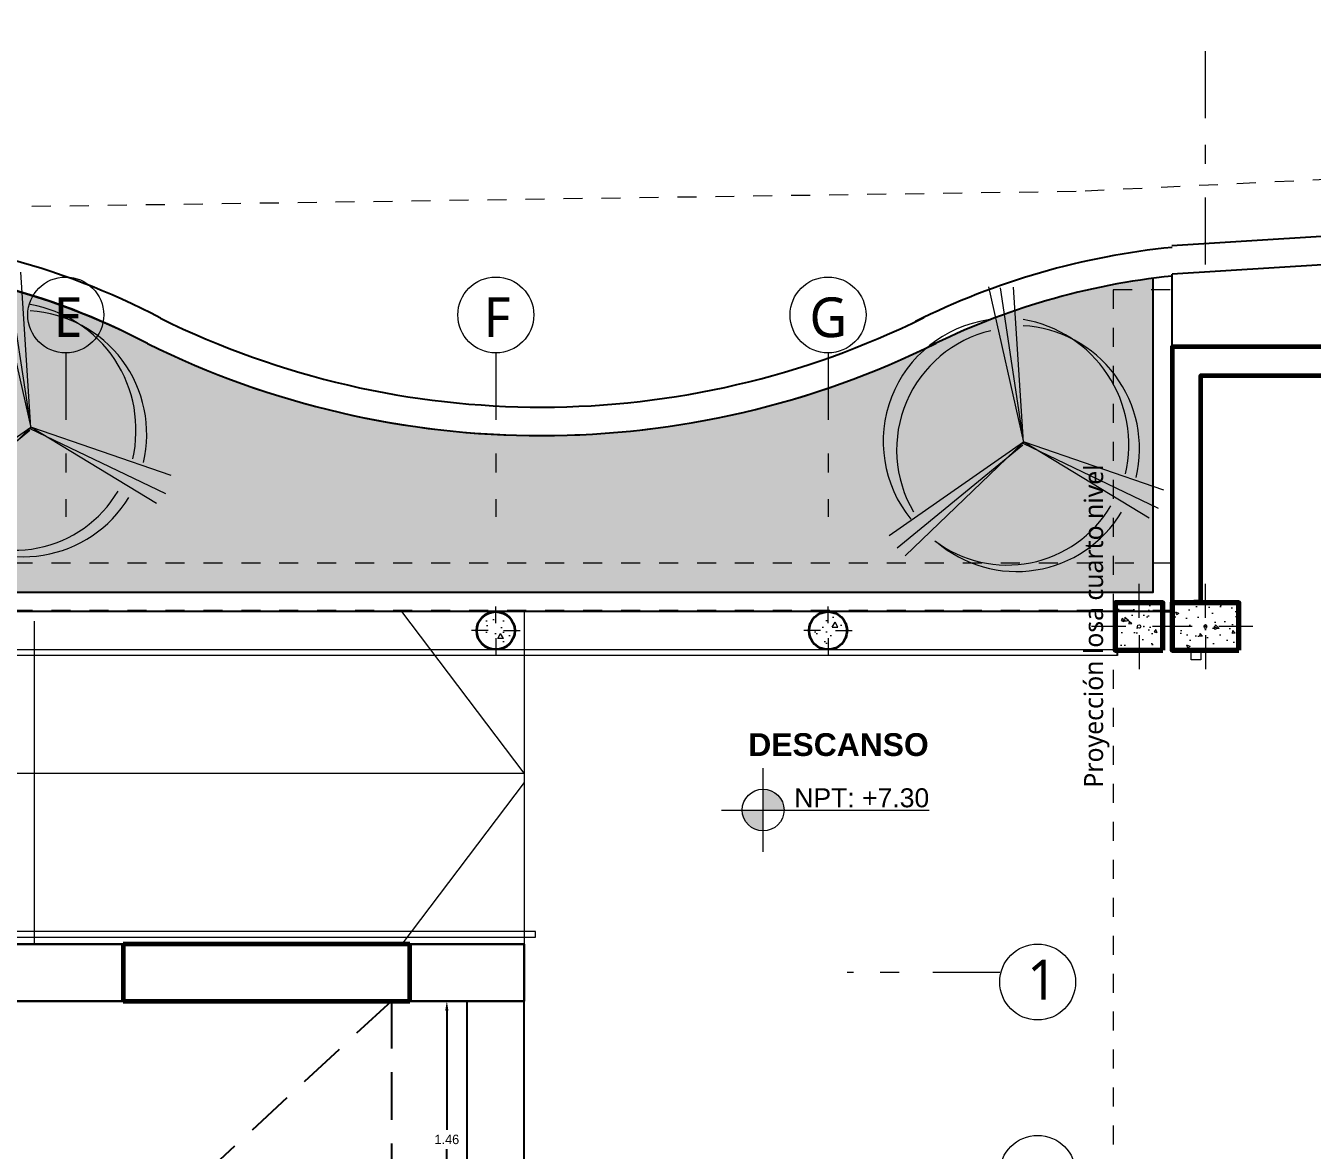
# Model space of a CAD drawing. Header units: millimetres. Extents: x 1 to 121, y 0 to 90.
# Drawn here: x 87.84 to 94.61, y 69.11 to 75.03 of the extents above; entities that cross this region are included whole.
import ezdxf

# ---------------------------------------------------------------- set-up
doc = ezdxf.new("R2010")
doc.units = ezdxf.units.MM
for name, pattern in [('DASHED2', [0.375, 0.25, -0.125]), ('Dot & Dashed', [0.670277762413025, 0.352777767181396, -0.176388883590699, 0, -0.14111111164093]), ('HIDDEN2', [0.1875, 0.125, -0.0625])]:
    doc.linetypes.add(name, pattern=pattern)
for name, color, linetype, lineweight in [('0-ARBOL', 64, 'Continuous', 0), ('COLUMNAS 50', 32, 'Continuous', 70), ('Cotas varias El', 253, 'Continuous', 13), ('EJES', 1, 'Continuous', 13), ('flechas', 180, 'Continuous', 15), ('GRAFO 0 BLANCO', 7, 'Continuous', 0), ('Letras El', 9, 'Continuous', 5), ('linea 001', 252, 'Continuous', 0), ('Muros el', 144, 'Continuous', 60), ('Proyeccciones', 1, 'DASHED2', 18), ('proyecciones', 1, 'DASHED2', 5), ('Structural - Bearing_Pen_No__20', 1, 'Continuous', 0), ('Vanos', 140, 'Continuous', 5)]:
    doc.layers.add(name, color=color, linetype=linetype, lineweight=lineweight)
for name, color, linetype, lineweight, true_color in [('Annotation - Text_Pen_No__167', 7, 'Continuous', 13, 0x6a6a6a), ('Dimensioning - General_Pen_No__167', 7, 'Continuous', 13, 0x6a6a6a), ('Structural - Bearing_Pen_No__169', 7, 'Continuous', 13, 0x68b353), ('Structural - Bearing_Pen_No__28', 7, 'Continuous', 35, 0xa80f02), ('Terreno & Paisaje - Terrenos_Pen_No__169', 7, 'Continuous', 13, 0x68b353)]:
    doc.layers.add(name, color=color, linetype=linetype, lineweight=lineweight, true_color=true_color)
doc.styles.add('01COTAS', font='GOTHIC.TTF')
doc.styles.add('Generales', font='trebuc.ttf', dxfattribs={"height": 0.1})
doc.styles.add('GENERATED_STYLE_1', font='arialbd.ttf')

# ---------------------------------------------------------------- blocks, each defined once
blk = doc.blocks.new('columna pasillos')
at = {"layer": 'GRAFO 0 BLANCO'}
h = blk.add_hatch(dxfattribs=at)
h.set_pattern_fill('AR-CONC', color=256, scale=0.02399999999999999, angle=-90.00000079175783)
h.set_pattern_definition([(319.9999992082422, (0, 0), (-0.01506051477462154, -0.1721424436160628), [0.01799999999999999, -0.1979999999999999]), (264.9999992082422, (0, 0), (0.1805261125481726, 0.03330031757246919), [0.01439999999999999, -0.1583999999999999]), (10.45144366824218, (-0.001255042758233223, -0.01434520342265684), (0.1654655959138421, -0.1388421255010397), [0.01529764607999999, -0.1682741068799999]), (316.1841992082421, (0.04799999999999998, -6.63301485462505e-10), (-0.03972463092985215, -0.2561379188122313), [0.02699999999999999, -0.2969999999999999]), (6.635634698242177, (0.0446896060250406, -0.02134481941755587), (0.2337884610860787, -0.2243188701924863), [0.02294648207999999, -0.2524113023999999]), (261.1841631982422, (0.04799999999999998, -6.63301485462505e-10), (0.2337884609649843, -0.224318870043817), [0.02159999999999999, -0.2376000002399999]), (290.9999992082422, (0.03599999966834924, -0.0240000004974761), (-0.09662853573932795, -0.1432576911731422), [0.01799999999999999, -0.1979999999999999]), (235.9999992082422, (0.03599999966834924, -0.0240000004974761), (0.1740360100042875, -0.0583956820661451), [0.0144, -0.1584]), (341.4514439482422, (0.02794762174337869, -0.03593814134620205), (0.07740747388692112, -0.2016533714848699), [0.0152976456, -0.1682741068799999]), (307.4999992082422, (0, 0), (0.07989452487918647, -0.002918366380194698), [0, -0.15648, 0, -0.1608, 0, -0.1589999999999999]), (277.4999992082422, (0, 0), (0.09465880997929434, -0.063136690294185), [0, -0.09167999999999997, 0, -0.15288, 0, -0.06059999999999998]), (237.4999992082422, (7.39581156290693e-10, 0.05351999999999998), (-0.005413170986677214, -0.1281173846065747), [0, -0.05999999999999998, 0, -0.1871999999999999, 0, -0.2483999999999999]), (227.4999992082422, (1.071231899021946e-09, 0.07751999999999996), (0.02402519382561498, -0.1399646809741716), [0, -0.07799999999999999, 0, -0.12432, 0, -0.1763999999999999])])
h.paths.add_polyline_path([(-235.5346923206634, 35.02399061012053), (-235.7846922043217, 35.02399061004231), (-235.7846918552657, 34.67399061008165), (-235.5346919716073, 34.67399061016009)])
h.paths.add_polyline_path([(-235.6509782994193, 34.84899061014031, -1), (-235.6684059762088, 34.84899061014031, -1)], flags=16)
at = {"layer": 'COLUMNAS 50', "color": 1, "linetype": 'Continuous', "lineweight": 9}
for p, q in [((-235.659692137814, 35.09899060864817), (-235.659692137814, 34.9189906086481)), ((-235.7046921628762, 34.84899061014031), (-235.8846921628762, 34.84899061014031)), ((-235.6146921127519, 34.84899061014031), (-235.4346921127519, 34.84899061014031)), ((-235.659692137814, 34.77899066027092), (-235.659692137814, 34.59899066027086))]:
    blk.add_line(p, q, dxfattribs=at)
at = {"layer": 'COLUMNAS 50', "linetype": 'Continuous'}
blk.add_lwpolyline([(-235.7846922043217, 35.02399061004231), (-235.5346923206634, 35.02399061012053), (-235.5346919716073, 34.67399061016009), (-235.7846918552657, 34.67399061008165)], close=True, dxfattribs=at)
at = {"layer": 'COLUMNAS 50', "color": 1, "linetype": 'Continuous', "lineweight": 9}
blk.add_circle((-235.659692137814, 34.84899061014031), 0.0087138383947443, dxfattribs=at)
blk.add_point((-235.659692137814, 34.84899061014031), dxfattribs=at)
blk = doc.blocks.new('ar7')
for p, q in [((88.07819218078225, 37.81921807819258), (92.00479952004838, 20.47995200479999)), ((89.37706229377099, 37.70622937706269), (92.00379962003836, 20.3799620038001)), ((92.00479952004838, 20.47995200479999), (90.87791220877946, 37.79122087791259)), ((92.00479952004838, 20.47995200479999), (77.00029997000337, 10.0299970003004)), ((77.88721127887248, 8.721127887211317), (91.9018098190185, 20.18098190181029)), ((78.77812218778158, 7.812218778122228), (92.00479952004838, 20.47995200479999)), ((91.90380961903847, 20.38096190381009), (107.031296870317, 13.12968703129729)), ((92.10478952104827, 20.47895210478999), (106.020397960208, 12.03979602039839)), ((107.651234876517, 15.12348765123529), (92.10478952104827, 20.47895210478999))]:
    blk.add_line(p, q)
for centre, radius, start, end in [((90.0414725404587, 20.56298983991883), 13.70337409208423, 98.39343324503977, 219.1797509694021), ((91.17633392911088, 19.73886166070865), 13.76270615131507, 346.6212311606487, 86.84078799996908), ((89.55422906554696, 20.19518378195199), 14.18773711503295, 346.8452160414349, 80.31190670171722), ((91.48286819669715, 19.63731128333134), 13.64874414053011, 103.3595825852463, 210.5356712251809), ((90.16910519510529, 20.21096436039737), 13.430133965601, 233.0434795606987, 329.4405935163784), ((91.21888540280486, 19.739920981536), 13.67649494630806, 229.2629980509103, 328.8764021112596)]:
    blk.add_arc(centre, radius, start, end)

msp = doc.modelspace()

# ---------------------------------------------------------------- hatches: boundary and pattern name
at = {"layer": 'Dimensioning - General_Pen_No__167', "linetype": 'Continuous', "lineweight": 13, "true_color": 0x6a6a6a}
for points in [[(91.71920794140232, 70.89642905772732), (91.82920794140199, 70.89642905772732), (91.82083468997843, 70.93852423528753), (91.79698968733254, 70.97421080365777), (91.7613031189623, 70.99805580630365), (91.71920794140232, 71.00642905772744)], [(91.71920794140232, 70.89642905772732), (91.60920794140219, 70.89642905772732), (91.61758119282575, 70.8543338801671), (91.64142619547164, 70.81864731179687), (91.67711276384188, 70.79480230915121), (91.71920794140232, 70.78642905772742)]]:
    msp.add_hatch(color=251, dxfattribs=at).paths.add_polyline_path(points)
at = {"layer": 'GRAFO 0 BLANCO'}
h = msp.add_hatch(dxfattribs=at)
h.set_pattern_fill('AR-CONC', color=256, scale=0.02399999999999999, angle=-90.00000079175783)
h.set_pattern_definition([(319.9999992082422, (-54.39368480969823, -50.93870247779189), (-0.01506051477462154, -0.1721424436160628), [0.01799999999999997, -0.1979999999999998]), (264.9999992082422, (-54.39368480969823, -50.93870247779189), (0.1805261125481726, 0.03330031757246919), [0.01439999999999998, -0.1583999999999998]), (10.45144366824218, (-54.39493985245646, -50.95304768121456), (0.1654655959138421, -0.1388421255010397), [0.01529764607999999, -0.1682741068799999]), (316.1841992082421, (-54.34568480969823, -50.9387024784552), (-0.03972463092985215, -0.2561379188122313), [0.02699999999999999, -0.2969999999999999]), (6.635634698242182, (-54.3489952036732, -50.96004729720944), (0.2337884610860787, -0.2243188701924863), [0.02294648207999999, -0.2524113023999999]), (261.1841631982422, (-54.34568480969823, -50.9387024784552), (0.2337884609649843, -0.224318870043817), [0.02159999999999997, -0.2376000002399997]), (290.9999992082422, (-54.35768481002988, -50.96270247828937), (-0.09662853573932795, -0.1432576911731422), [0.01799999999999997, -0.1979999999999998]), (235.9999992082422, (-54.35768481002988, -50.96270247828937), (0.1740360100042875, -0.0583956820661451), [0.0144, -0.1584]), (341.4514439482422, (-54.36573718795485, -50.9746406191381), (0.07740747388692112, -0.2016533714848699), [0.01529764559999999, -0.1682741068799997]), (307.4999992082422, (-54.39368480969823, -50.93870247779189), (0.07989452487918647, -0.002918366380194698), [0, -0.15648, 0, -0.1608, 0, -0.1589999999999999]), (277.4999992082422, (-54.39368480969823, -50.93870247779189), (0.09465880997929434, -0.063136690294185), [0, -0.09167999999999997, 0, -0.15288, 0, -0.06059999999999998]), (237.4999992082422, (-54.39368480895864, -50.8851824777919), (-0.005413170986677214, -0.1281173846065747), [0, -0.05999999999999994, 0, -0.1871999999999998, 0, -0.2483999999999997]), (227.4999992082422, (-54.39368480862699, -50.8611824777919), (0.02402519382561498, -0.1399646809741716), [0, -0.07799999999999999, 0, -0.12432, 0, -0.1763999999999999])])
h.paths.add_polyline_path([(93.82416951994959, 71.7377750881485), (93.82416952002781, 71.98777497180684), (93.57416951998881, 71.98777519618436), (93.57416951991037, 71.73777531252601)])
h.paths.add_polyline_path([(93.69045568153524, 71.86277505238961, -1), (93.70788335832472, 71.86277505238961, -1)], flags=16)
at = {"layer": 'Structural - Bearing_Pen_No__169', "linetype": 'Continuous', "lineweight": 13, "true_color": 0x68b353}
h = msp.add_hatch(dxfattribs=at)
h.set_pattern_fill('STRUCTURAL_CONCRETE', color=85, scale=0.5, style=0, pattern_type=2)
h.set_pattern_definition([(0, (87.35139388334574, 69.46202088663495), (0, 0.3117691577510656), [0.0300000011921, -0.1500000059605]), (0, (87.44139388692201, 69.61790545913618), (0, 0.3117691577510656), [0.0300000011921, -0.1500000059605]), (60.00000000000014, (87.35139388334574, 69.46202088663495), (-0.2700000107289013, 0.1558845788755322), [0.0300000011921, -0.1500000059605]), (60.00000000000014, (87.5313938904983, 69.46202088663495), (-0.2700000107289013, 0.1558845788755322), [0.0300000011921, -0.1500000059605]), (120.0000000000003, (87.38139388453783, 69.46202088663495), (0.2700000107289002, 0.1558845788755341), [0.03000000119209997, -0.1500000059604997]), (120.0000000000003, (87.56139389169039, 69.46202088663495), (0.2700000107289002, 0.1558845788755341), [0.03000000119209997, -0.1500000059604997]), (0, (87.35139388334574, 69.49202088782704), (0, 0.0600000023842), [0, -0.0600000023842, 0, -0.0900000035763]), (44.99999999999999, (87.38139388453783, 69.49202088782704), (-0.04242640855707682, 0.04242640855707686), [0, -0.04500000178815, 0, -0.07500000298025])])
h.paths.add_polyline_path([(90.31127935533686, 71.74087922896933), (90.41127935533677, 71.84087922896924), (90.31127927304806, 71.94087922896915), (90.21215503825351, 71.8540841433105)])
h = msp.add_hatch(dxfattribs=at)
h.set_pattern_fill('STRUCTURAL_CONCRETE', color=85, scale=0.5, style=0, pattern_type=2)
h.set_pattern_definition([(0, (2785.243095673833, 1847.384106738051), (0, 0.3117691577510656), [0.0300000011921, -0.1500000059605]), (0, (2785.333095677409, 1847.539991310553), (0, 0.3117691577510656), [0.0300000011921, -0.1500000059605]), (60.00000000000014, (2785.243095673833, 1847.384106738051), (-0.2700000107289013, 0.1558845788755322), [0.0300000011921, -0.1500000059605]), (60.00000000000014, (2785.423095680985, 1847.384106738051), (-0.2700000107289013, 0.1558845788755322), [0.0300000011921, -0.1500000059605]), (120.0000000000003, (2785.273095675025, 1847.384106738051), (0.2700000107289002, 0.1558845788755341), [0.03000000119209997, -0.1500000059604998]), (120.0000000000003, (2785.453095682177, 1847.384106738051), (0.2700000107289002, 0.1558845788755341), [0.03000000119209997, -0.1500000059604998]), (0, (2785.243095673833, 1847.414106739243), (0, 0.0600000023842), [0, -0.0600000023842, 0, -0.0900000035763]), (44.99999999999999, (2785.273095675025, 1847.414106739243), (-0.04242640855707682, 0.04242640855707686), [0, -0.04500000178815, 0, -0.07500000298025])])
h.paths.add_polyline_path([(92.06111207707045, 71.74087931125814), (91.96111207707054, 71.84087931125805), (92.06111215935925, 71.94087931125796), (92.1602363941538, 71.85408422559931)])
at = {"layer": 'Terreno & Paisaje - Terrenos_Pen_No__169', "linetype": 'Continuous'}
h = msp.add_hatch(dxfattribs=at)
h.set_pattern_fill('CROSS', color=256, scale=0.017, style=0)
h.set_pattern_definition([(0, (0, 0), (0.10795, 0.10795), [0.053975, -0.161925]), (90, (0.0269875, -0.0269875), (-0.10795, 0.10795), [0.053975, -0.161925])])
edge = h.paths.add_edge_path()
edge.add_line((81.50518677140326, 73.17427888987015), (81.50535794047128, 72.0434687207569))
edge.add_line((81.50535794047128, 72.0434687207569), (93.77430748475366, 72.04479516402105))
edge.add_line((93.77430748475366, 72.04479516402105), (93.77412892718208, 73.69636511475476))
edge.add_arc((94.25738026257848, 69.99572120143468), 3.732063400634474, 97.4399125133401, 116.5763409879652)
edge.add_arc((90.55193699383958, 77.55146676144562), 4.683583843883163, 243.68862604935111, 295.7635186312315, ccw=False)
edge.add_arc((86.74585790176863, 69.99892194675854), 3.774091443249191, 62.7153885289376, 116.4198458451785)
edge.add_arc((83.04039699752825, 77.55061881228119), 4.637803526982071, 250.66924402433432, 295.90543013013007, ccw=False)

# ---------------------------------------------------------------- linework, layer by layer
for p, q in [((93.82416952006137, 71.94089872237728), (93.87107754374358, 71.94087922896952)), ((93.585220859318, 71.71087923683653), (93.585220859318, 71.74087923683649)), ((90.16127942557902, 65.68663850450619), (90.16127942557904, 69.89087922896957)), ((90.46111207707065, 65.68663850450619), (90.46111207707065, 69.89087922896957))]:
    msp.add_line(p, q)
at = {"color": 3, "lineweight": 30}
for p, q in [((88.34843542612938, 70.19087922896867), (87.74843542612939, 70.19087922896867)), ((88.34843542612938, 69.8908792289686), (88.34843542612938, 70.19087922896867)), ((89.85843542612938, 69.89087922896957), (89.85843542612938, 70.19087922896964)), ((89.85843542612938, 70.19087922896964), (90.46111207707065, 70.19087922896964)), ((90.46111207707065, 70.19087922896964), (90.46111207707065, 69.89087922896957)), ((87.74843542612939, 69.8908792289686), (88.34843542612938, 69.8908792289686)), ((90.46111207707065, 69.89087922896957), (89.85843542612938, 69.89087922896957))]:
    msp.add_line(p, q, dxfattribs=at)
at = {"color": 1, "linetype": 'DASHED2'}
for p, q in [((89.76111207706944, 69.89087922896945), (82.81924595788067, 63.46021951781333)), ((89.76111207706943, 69.89087922896945), (89.76111207706919, 65.78663850450593))]:
    msp.add_line(p, q, dxfattribs=at)
at = {"color": 9}
for p, q in [((90.0534867512588, 69.8908792289696), (90.1034867512588, 69.8908792289696)), ((90.0534867512588, 69.8408792289696), (90.0534867512588, 69.21311980973671)), ((90.0534867512588, 68.48284509478661), (90.0534867512588, 69.1106045140195))]:
    msp.add_line(p, q, dxfattribs=at)
for points in [[(105.3053877237072, 74.57863892994442), (101.0741014636415, 74.31556805511218), (93.87107754374352, 73.86773595688464)], [(105.314695669928, 74.42892800136156), (101.0834094098623, 74.16585712652932), (93.8741266281005, 73.71763589739341)]]:
    msp.add_lwpolyline(points)
at = {"lineweight": -3}
for points in [[(81.40518126414962, 73.21065440457019), (81.40537307617822, 71.94346872075691), (93.8743184401291, 71.94346872075693), (93.8741266281005, 73.71763589739341)], [(81.50518677140326, 73.17427888987015), (81.50535794047128, 72.0434687207569), (93.77430762816054, 72.04346872075692), (93.77412892718209, 73.69636511475476)]]:
    msp.add_lwpolyline(points, dxfattribs=at)
for centre, radius, start, end in [((86.78194352744327, 70.14268551724331), 3.779938574485631, 62.18136829367472, 89.63759233567546), ((94.25738026257847, 69.99572120143466), 3.882063400634577, 95.66570943909076, 116.5631448903079), ((86.78194352744327, 70.14268551724331), 3.62993857448554, 62.18136829367472, 89.63759233567546), ((94.25738026257847, 69.99572120143466), 3.732063400634486, 95.89421796825118, 116.576340987965), ((90.5517367074304, 77.55113876493192), 4.533254698233055, 243.7389253181252, 296.3661030482528), ((90.5517992507535, 77.55087692707139), 4.682994064787152, 243.6869379947109, 296.3606978620251)]:
    msp.add_arc(centre, radius, start, end, dxfattribs=at)
at = {"color": 9}
msp.add_solid([(90.04515341792546, 69.8408792289696), (90.06182008459214, 69.8408792289696), (90.0534867512588, 69.8908792289696)], dxfattribs=at)
at = {"layer": 'COLUMNAS 50', "color": 1, "linetype": 'Continuous', "lineweight": 9}
for p, q in [((93.69916951992998, 71.90777507745177), (93.69916951992998, 72.08777507745172)), ((93.6291695700606, 71.86277505238961), (93.44916957006053, 71.86277505238961)), ((93.94916951843784, 71.86277505238961), (93.76916951843778, 71.86277505238961)), ((93.69916951992998, 71.81777502732744), (93.69916951992998, 71.63777502732744))]:
    msp.add_line(p, q, dxfattribs=at)
at = {"layer": 'COLUMNAS 50', "linetype": 'Continuous'}
msp.add_lwpolyline([(93.82416951994959, 71.7377750881485), (93.82416952002781, 71.98777497180684), (93.57416951998881, 71.98777519618436), (93.57416951991037, 71.73777531252601)], close=True, dxfattribs=at)
at = {"layer": 'COLUMNAS 50', "color": 1, "linetype": 'Continuous', "lineweight": 9}
msp.add_circle((93.69916951992998, 71.86277505238961), 0.0087138383947443, dxfattribs=at)
msp.add_point((93.72414075811649, 71.86277502997767), dxfattribs=at)
at = {"layer": 'Cotas varias El', "linetype": 'Dot & Dashed'}
msp.add_line((94.04911567940013, 73.76947491212141), (94.04911567940013, 75.03724236913837), dxfattribs=at)
at = {"layer": 'Dimensioning - General_Pen_No__167', "color": 251, "linetype": 'Continuous', "lineweight": 13, "true_color": 0x6a6a6a}
for p, q in [((91.71920794140232, 70.67642905772729), (91.71920794140232, 71.11642905772734)), ((91.49920794140206, 70.89642905772732), (92.59331196516513, 70.89642905772732))]:
    msp.add_line(p, q, dxfattribs=at)
msp.add_circle((91.71920794140232, 70.89642905772732), 0.11, dxfattribs=at)
at = {"layer": 'EJES', "linetype": 'Dot & Dashed'}
for p, q in [((88.04628755595576, 73.30297464603078), (88.04628755595576, 72.44087908546496)), ((90.31127935591594, 73.30297464603032), (90.31127935591594, 72.4408790854645)), ((92.06111215993833, 73.30297464603055), (92.06111215993833, 72.44087908546473)), ((92.96522498523413, 70.04087900359221), (92.16111207764995, 70.04087900359221))]:
    msp.add_line(p, q, dxfattribs=at)
at = {"layer": 'EJES', "color": 1}
for centre in [(88.04628755595576, 73.50297464603031), (90.31127935591594, 73.50297464602986), (92.06111215993833, 73.50297464603008), (93.16522498523413, 69.99087908546412), (93.16522498523425, 68.98349753134696)]:
    msp.add_circle(centre, 0.2000000000000114, dxfattribs=at)
at = {"layer": 'flechas', "color": 7, "true_color": 0xffffff}
for p, q in [((90.46111208077892, 71.09087915454788), (89.81575583369629, 71.94087915454773)), ((81.40518127339264, 71.09087919566414), (90.46111207707065, 71.09087922896967)), ((90.46111208077892, 71.04087915454787), (89.81575583369629, 70.19087915454801))]:
    msp.add_line(p, q, dxfattribs=at)
at = {"layer": 'GRAFO 0 BLANCO', "color": 7}
msp.add_lwpolyline([(93.87411988705824, 71.73766151922918), (93.87411988705824, 71.73766151922918)], close=True, dxfattribs=at)
at = {"layer": 'linea 001'}
for p, q in [((79.65774634968099, 71.9467858146439), (93.62411199623875, 71.94098185960164)), ((90.46111207707065, 71.94232023124712), (90.46111207707065, 70.19087922896964)), ((87.87968708874008, 71.89087922896951), (87.87968708874008, 70.19087922896952)), ((79.90518126414995, 71.74087923683649), (93.58522085931801, 71.74087923683649)), ((93.585220859318, 71.71087923683653), (79.93518126414993, 71.71087923683652)), ((90.52111207707065, 70.25684817597002), (81.37518126414987, 70.25684817597002)), ((81.37518126414987, 70.22684817597005), (90.52111207707065, 70.22684817597005)), ((90.52111207707065, 70.22684817597005), (90.52111207707065, 70.25684817597002))]:
    msp.add_line(p, q, dxfattribs=at)
msp.add_lwpolyline([(81.50518677140326, 73.17427888987015), (81.50535794047128, 72.0434687207569), (93.77430748475366, 72.04479516402105), (93.77412892718208, 73.69636511475476, 0.08369301363485916), (92.58769305721655, 73.33345124782939, -0.231212415084231), (88.47594245386806, 73.3531094287866, 0.2387153054758019), (85.06659325614868, 73.37883858359704, -0.1999839188395263)], format="xyb", close=True, dxfattribs=at)
at = {"layer": 'Muros el', "ltscale": 0.05}
for p, q in [((88.3484354261294, 70.19087922896867), (88.34843542612938, 69.8908792289686)), ((89.85843542612939, 70.19087922896952), (88.3484354261294, 70.19087922896867)), ((89.85843542612938, 69.89087922896945), (89.85843542612939, 70.19087922896952)), ((88.34843542612938, 69.8908792289686), (89.85843542612938, 69.89087922896945))]:
    msp.add_line(p, q, dxfattribs=at)
at = {"layer": 'Muros el', "linetype": 'Continuous'}
msp.add_lwpolyline([(97.17424424008826, 73.33478812712025), (93.87408013365268, 73.33471601810398), (93.87411393372855, 71.98777497186228), (94.02398539668425, 71.99398340093262), (94.02398539668428, 73.184753912271), (97.17424424506001, 73.18475397472795)], dxfattribs=at)
at = {"layer": 'Proyeccciones', "color": 165, "linetype": 'DASHED2', "lineweight": 9, "ltscale": 0.4, "true_color": 0x5e67af}
for p, q in [((93.87107754374352, 72.1967858146445), (64.75948577591431, 72.1967858146445)), ((93.87107754374352, 71.9467858146445), (64.7594857759036, 71.9467858146445))]:
    msp.add_line(p, q, dxfattribs=at)
at = {"layer": 'Proyeccciones', "linetype": 'DASHED2', "lineweight": 9, "ltscale": 0.4}
for points in [[(105.3017760250213, 74.72962148929125), (93.36736915422449, 74.15294771394267), (87.36767444415403, 74.06646061026854)], [(105.3017760250213, 74.72962148929119), (93.36736915422449, 74.15294771394261), (87.36767444415403, 74.06646061026848)]]:
    msp.add_lwpolyline(points, dxfattribs=at)
at = {"layer": 'Proyeccciones', "color": 0, "linetype": 'Continuous'}
for points in [[(93.87405844409858, 71.83766140289343), (93.87405844409858, 71.98766140289342)], [(93.87405844409858, 71.73766152341818), (93.87405844409858, 71.98766140289342)], [(93.87411393385793, 71.7376615192351), (93.87411393385793, 71.98766145537027)]]:
    msp.add_lwpolyline(points, dxfattribs=at)
at = {"layer": 'proyecciones', "linetype": 'HIDDEN2', "ltscale": 0.5}
for points in [[(93.56353717828304, 73.6347520202818), (93.56353717828307, 65.48776067120268)], [(93.86344413651253, 73.6347520202818), (93.56353717828304, 73.6347520202818)]]:
    msp.add_lwpolyline(points, dxfattribs=at)
at = {"layer": 'Structural - Bearing_Pen_No__20', "color": 1, "linetype": 'Continuous', "lineweight": 0}
for p, q in [((90.31127927304806, 71.88087917383018), (90.31127927304806, 71.96837917383004)), ((92.06111215935925, 71.88087925611899), (92.06111215935925, 71.96837925611885)), ((90.27127941047593, 71.84087914668044), (90.18377941047584, 71.84087914668044)), ((90.35127941047631, 71.84087914668044), (90.43877941047595, 71.84087914668044)), ((92.021112021931, 71.84087922896924), (91.93361202193137, 71.84087922896924)), ((92.10111202193139, 71.84087922896924), (92.18861202193148, 71.84087922896924)), ((90.31127927304806, 71.80087917383003), (90.31127927304806, 71.71337917383016)), ((92.06111215935925, 71.80087925611883), (92.06111215935925, 71.71337925611897))]:
    msp.add_line(p, q, dxfattribs=at)
at = {"layer": 'Structural - Bearing_Pen_No__28', "color": 14, "linetype": 'Continuous', "lineweight": 35, "true_color": 0xa80f02}
for centre in [(90.31127935533686, 71.84087922896924), (92.06111207707045, 71.84087931125805)]:
    msp.add_circle(centre, 0.1, dxfattribs=at)
at = {"layer": 'Vanos', "linetype": 'Continuous'}
msp.add_lwpolyline([(93.97406128078194, 71.73766142368515), (94.02406128078195, 71.73766142368515), (94.02406128078195, 71.68766142368517), (93.97406128078194, 71.68766142368517), (93.97406128078194, 71.73766142368515)], dxfattribs=at)

# ---------------------------------------------------------------- block references
at = {"layer": '0-ARBOL', "xscale": 0.04720346679882255, "yscale": 0.04720346679882255, "zscale": 0.04720346679882255}
for p in [(83.51934365529323, 71.94404294860651), (88.74834673041434, 71.86611105755263)]:
    msp.add_blockref('ar7', p, dxfattribs=at)
at = {"layer": 'COLUMNAS 50', "xscale": -1, "rotation": 270}
for p in [(59.20006783628946, 307.5223533786839), (59.20012332604887, 307.5223534269776), (59.20012335788337, 307.5223533745008)]:
    msp.add_blockref('columna pasillos', p, dxfattribs=at)

# ---------------------------------------------------------------- texts
at = {"color": 7, "insert": (90.0534867512588, 69.16186216187808), "char_height": 0.05, "attachment_point": 5, "style": '01COTAS'}
msp.add_mtext('\\A1;1.46', dxfattribs=at)
at = {"layer": 'Annotation - Text_Pen_No__167', "color": 251, "true_color": 0x6a6a6a, "style": 'GENERATED_STYLE_1'}
msp.add_text('DESCANSO', height=0.12, dxfattribs=at).set_placement((91.64125342631459, 71.18098408604328))
at = {"layer": 'Dimensioning - General_Pen_No__167', "color": 251, "lineweight": 13, "true_color": 0x6a6a6a, "insert": (91.88352256802523, 70.90940299220654), "char_height": 0.1, "attachment_point": 7, "style": 'GENERATED_STYLE_1'}
msp.add_mtext('\\A1;\\pxql;{\\fArial|b0|i0|c0|p34;NPT: +7.30}', dxfattribs=at)
at = {"layer": 'EJES', "color": 0, "style": 'Generales'}
for s, p in [('E', (87.98219988027803, 73.38720907315084)), ('F', (90.24719168023823, 73.38720907315039)), ('G', (91.96310333626913, 73.38650537022455))]:
    msp.add_text(s, height=0.2089997690400119, rotation=359.9999999999999, dxfattribs=at).set_placement(p)
msp.add_text('1', height=0.2089997690400119, dxfattribs=at).set_placement((93.1106502718587, 69.89875680183209))
at = {"layer": 'Letras El', "insert": (93.40964771393081, 71.01447623104326, -2.552113240756307), "char_height": 0.115, "attachment_point": 1, "rotation": 89.99999999999999, "style": 'Generales'}
msp.add_mtext('{\\H0.86957x;Proyección losa cuarto nivel}', dxfattribs=at)

doc.saveas('drawing.dxf')
